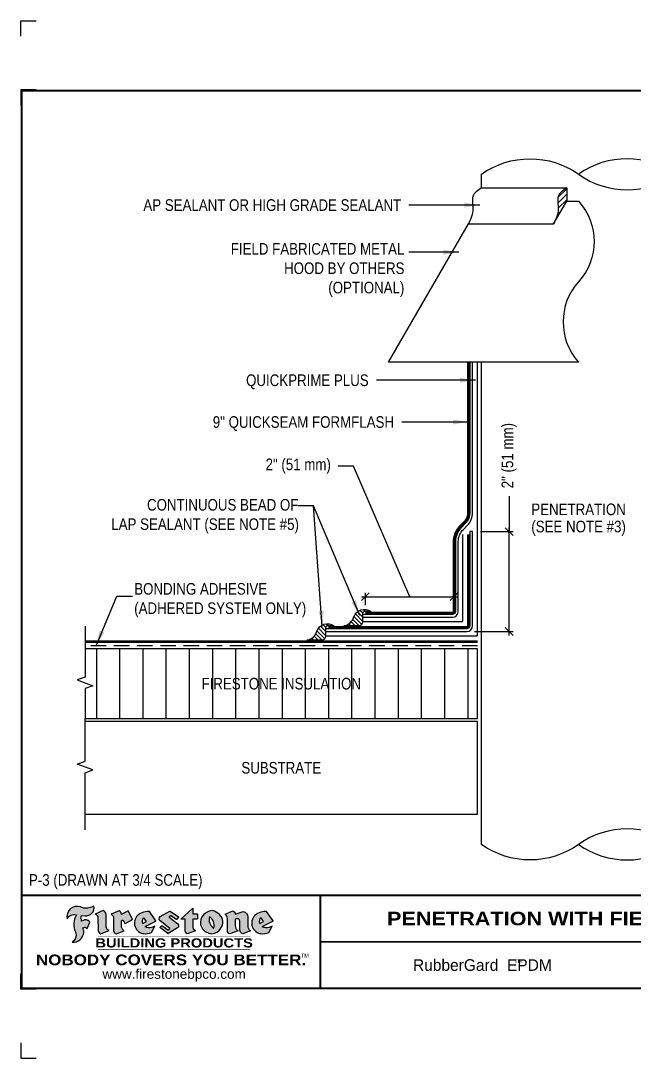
# Model space of a CAD drawing. Header units: inches. Extents: x 143.4 to 163.5, y -266 to -249.2.
# Drawn here: x 143.45 to 153.36, y -265.98 to -249.21 of the extents above; entities that cross this region are included whole.
import ezdxf
from ezdxf.enums import TextEntityAlignment as Align

# ---------------------------------------------------------------- set-up
doc = ezdxf.new("R2010")
doc.units = ezdxf.units.IN
doc.header["$MEASUREMENT"] = 0
doc.linetypes.add('HIDDEN', pattern=[0.375, 0.25, -0.125])
doc.layers.get('0').update_dxf_attribs({"linetype": 'CONTINUOUS'})
doc.layers.get('DEFPOINTS').update_dxf_attribs({"linetype": 'CONTINUOUS'})
for name, color, linetype in [('FSBP-ACCESSORY-OTHER', 7, 'CONTINUOUS'), ('FSBP-ADHESIVE', 1, 'HIDDEN'), ('FSBP-ANNO-NOTE', 7, 'CONTINUOUS'), ('FSBP-INSULATION', 7, 'CONTINUOUS'), ('FSBP-MEMBRANE', 7, 'CONTINUOUS'), ('FSBP-OTHER', 7, 'CONTINUOUS'), ('FSBP-SEALANTS', 1, 'CONTINUOUS'), ('FSBP-SUBSTRATE-GENERIC', 9, 'CONTINUOUS'), ('FSBP-TTLB', 7, 'CONTINUOUS'), ('FSBP-TTLB-BORDER', 7, 'CONTINUOUS'), ('FSBP-TTLB-TEXT', 7, 'CONTINUOUS')]:
    doc.layers.add(name, color=color, linetype=linetype)
doc.styles.add('FSBP_ARIAL', font='arial.ttf')
doc.styles.add('FSBP_ARIAL_BOLD', font='')
doc.styles.add('FSBP_ARIAL_NAR', font='ARIALN.TTF')
doc.styles.add('FSBP_BANKGOTHIC', font='bgothm.ttf')
doc.styles.get('FSBP_ARIAL_BOLD').set_extended_font_data('Arial Black')
doc.linetypes.add('ZIGZAG', pattern='A,0.0001,-0.2,[131,ltypeshp.shx,S=0.2,R=0,X=-0.2,Y=0],-0.4,[131,ltypeshp.shx,S=0.2,R=180,X=0.2,Y=0],-0.2', length=0.8001)
doc.dimstyles.new('FSBP-DIM', dxfattribs={"dimtxt": 0.1875, "dimasz": 0.125, "dimexe": 0.0625, "dimexo": 0.125, "dimgap": 0.125, "dimtad": 0, "dimdec": 0, "dimzin": 1, "dimdsep": 46, "dimlunit": 4, "dimtxsty": 'FSBP_ARIAL_NAR', "dimblk": 'OBLIQUE', "dimcen": 0.09375, "dimdle": 0.0625, "dimclrd": 256, "dimclre": 256, "dimclrt": 256, "dimadec": 0, "dimazin": 0, "dimtfac": 1, "dimtdec": 0, "dimtmove": 1, "dimatfit": 3, "dimfxl": 1, "dimtolj": 1, "dimtzin": 0, "dimlwd": -1, "dimlwe": -1, "dimarcsym": 0})
doc.dimstyles.new('FSBP-LEADER', dxfattribs={"dimtxt": 0.1875, "dimasz": 0.25, "dimexe": 0.0625, "dimexo": 0.125, "dimgap": 0.125, "dimtad": 0, "dimtih": 1, "dimtoh": 1, "dimdec": 4, "dimzin": 0, "dimdsep": 46, "dimlunit": 4, "dimtxsty": 'FSBP_ARIAL_NAR', "dimcen": 0.09375, "dimclrd": 256, "dimclre": 256, "dimclrt": 256, "dimadec": 0, "dimazin": 0, "dimtfac": 1, "dimtdec": 4, "dimtofl": 0, "dimtmove": 0, "dimatfit": 3, "dimfxl": 1, "dimtolj": 1, "dimtzin": 0, "dimlwd": -1, "dimlwe": -1, "dimarcsym": 0})

# ---------------------------------------------------------------- blocks, each defined once
blk = doc.blocks.new('TTLB-EPDM_1')
at = {"layer": 'FSBP-TTLB-TEXT'}
h = blk.add_hatch(color=1, dxfattribs=at)
edge = h.paths.add_edge_path()
edge.add_arc((1.037309769669573, -0.1982514792917306), 0.1319107607348553, 264.0410451462098, 370.3106169565175)
edge.add_arc((1.027551646585694, 0.1214293576525799), 0.3273056962876235, 270.05058356628535, 295.23459397187514, ccw=False)
edge.add_arc((1.022801957313345, -0.06680179986895154), 0.1391656561713503, 249.3281275763668, 272.0749124149863, ccw=False)
edge.add_line((0.9736743133014443, -0.1970076156048179), (0.9474927838574558, -0.1852745150568325))
edge.add_arc((0.8939498971398288, -0.3394262635682071), 0.1631857907024099, 70.84590087378872, 194.3325259843273)
edge.add_arc((0.8444260109029493, -0.4259936440910768), 0.1179914261095279, 70.96950098067128, 156.9641407594482, ccw=False)
edge.add_arc((1.153141409296894, -0.4684497516079468), 0.3110405457095052, 150.3231137483159, 203.2084295854517)
edge.add_arc((0.7562495500622943, -0.6412608153899899), 0.1218587156617311, 0.8849157075190988, 24.34668939894999, ccw=False)
edge.add_arc((0.7493781665697374, -0.6475258110744375), 0.1289731377238325, -58.36655102076742, 3.6216782311386737, ccw=False)
edge.add_arc((0.8256699029544474, -0.5792158350996106), 0.1783301886510354, 267.2205474105585, 354.1381621173521)
edge.add_arc((0.7903121048625305, -0.6011409294291745), 0.212787892960859, 0.9996158580669322, 21.00503380861244)
edge.add_arc((1.01880712263941, -0.5666691048185161), 0.05136395668415847, 40.82117713173261, 125.52727787225791, ccw=False)
edge.add_line((1.057676976260041, -0.5330924682126437), (1.102776947655911, -0.4308018311949837))
edge.add_arc((1.040858222524664, -0.4699705673995949), 0.07326744446031509, 32.31675181867256, 66.31481236598174)
edge.add_arc((1.032262518825329, -0.5063316993097662), 0.1102246948011782, 69.8179132332389, 125.254734720681)
edge.add_arc((1.127708877207287, -0.368959353531244), 0.1659710644737306, 164.1569669952081, 196.5811013160487, ccw=False)
edge.add_line((0.9680425188342383, -0.3236487780942383), (1.023615334387159, -0.3294494641845773))
h = blk.add_hatch(color=1, dxfattribs=at)
edge = h.paths.add_edge_path()
edge.add_line((1.275239419159561, -0.6223407783464694), (1.415345367376062, -0.5660418822574371))
edge.add_arc((1.421019305783958, -0.5090099247487757), 0.05731350411836949, 181.9717871001989, 264.31851000495806, ccw=False)
edge.add_line((1.363739737527226, -0.5109819325197265), (1.363412352251203, -0.3102363679013962))
edge.add_arc((1.294263659668751, -0.3103491388303989), 0.06914878453844908, 0.0934405599591014, 72.42834396969012)
edge.add_line((1.315139561173908, -0.2444268274366692), (1.186839444240604, -0.3024209471341379))
edge.add_arc((1.175246268095289, -0.3585110609420917), 0.05727567197445628, -0.017399788185912257, 78.322067691347, ccw=False)
edge.add_line((1.232521937428658, -0.3585284546236807), (1.232574268422297, -0.555126496687123))
edge.add_arc((1.305699496415486, -0.5558575689677219), 0.07312888236350451, 179.4272023230205, 245.3845503102953)
h = blk.add_hatch(color=1, dxfattribs=at)
edge = h.paths.add_edge_path()
edge.add_line((1.792026821926584, -0.3839679064720229), (1.722158956877934, -0.2518542302253621))
edge.add_arc((1.720119655279638, -0.2529327078887852), 0.002306916790721817, 27.87197133405656, 117.3766794470751)
edge.add_line((1.719058846382097, -0.250884159729182), (1.610638460368705, -0.3070279753467702))
edge.add_arc((1.547088841662962, -0.3061026658494403), 0.06355635479880145, 359.165808011073, 425.8793658831422)
edge.add_line((1.573061729235633, -0.2480956029480268), (1.446879247402876, -0.3051325108639702))
edge.add_arc((1.407812067100189, -0.370357133046621), 0.07602957263902092, -3.441403975725109, 59.07992244284969, ccw=False)
edge.add_line((1.483704536400296, -0.3749210150788969), (1.483704536400296, -0.5723838140635706))
edge.add_arc((1.54053746518044, -0.568254406115083), 0.05698275005415228, 184.1557352478595, 255.3066498366543)
edge.add_line((1.526084036778343, -0.6233736605654059), (1.657291340682093, -0.570650514527486))
edge.add_arc((1.688298576827198, -0.5021390388423987), 0.0752015358480571, 207.5160880841914, 245.649226723163, ccw=False)
edge.add_arc((1.721050197024907, -0.4914488168456328), 0.1093332836229113, 179.4823365255141, 204.5537900001094, ccw=False)
edge.add_line((1.611721375809452, -0.4904610114968335), (1.611721375809452, -0.4126404716788983))
edge.add_arc((1.628589765097195, -0.414159299036043), 0.01693662875851176, 28.356188110622725, 174.8549701683585, ccw=False)
edge.add_arc((1.627340435522395, -0.4197189881350504), 0.02111886817708033, 22.216893572439517, 40.10213956426492, ccw=False)
edge.add_line((1.646891420738257, -0.4117336534413738), (1.666638796144639, -0.4549750258192233))
edge.add_arc((1.668737246926742, -0.4540167099035481), 0.002306916790685496, 204.545128184284, 299.6323508190091)
edge.add_line((1.669877862091766, -0.4560219186518992), (1.791128135493295, -0.3870515928837648))
edge.add_line((1.791128135493295, -0.3870515928837648), (1.792026821926584, -0.3839679064720229))
h = blk.add_hatch(color=1, dxfattribs=at)
h.paths.add_polyline_path([(2.063388732080512, -0.2583237030618903, 0.02524281661523788), (2.025024361750752, -0.2610532129309178, 0.1213611957758757), (1.901773912052249, -0.3008158885520373, 0.6151668103976068), (1.93274136141747, -0.6099060679591872, 0.05306812109568645), (1.967936229862175, -0.617865745600497, 0.1150932231766138), (2.099126721549737, -0.5994933789882708), (2.151195569562105, -0.4944891916583316, -0.08755405562188731), (2.104230609512001, -0.5187113292177372, -0.265591761123442), (1.992692314386659, -0.5010701623316862), (2.165347897647223, -0.4141184325909109, 0.4518949533370738), (2.166222728871162, -0.4107679608846269)])
h.paths.add_polyline_path([(2.014217313945437, -0.4188965037300676), (1.951113654018855, -0.4515330109460507, -0.3720533890450154), (1.973177450672722, -0.3607130665457561)], flags=16)
h = blk.add_hatch(color=1, dxfattribs=at)
edge = h.paths.add_edge_path()
edge.add_arc((2.260407392426802, -0.3775796671688782), 0.04152450223225729, 123.20805433950699, 232.2027298779723, ccw=False)
edge.add_line((2.237665217914071, -0.3428366421988329), (2.393535971665983, -0.2540943745380986))
edge.add_arc((2.394677353533142, -0.2560991469722482), 0.002306916790741334, 55.64644466176611, 119.65426054492559, ccw=False)
edge.add_line((2.395979141996861, -0.2541946229174954), (2.531809646140459, -0.3470380726374032))
edge.add_arc((2.530468902927946, -0.3489153772789875), 0.002306916790700397, -42.731101238422525, 54.4661353739603, ccw=False)
edge.add_line((2.532163440279987, -0.3504807552658491), (2.498457913851155, -0.3869673252714421))
edge.add_arc((2.496763376499139, -0.3854019472845934), 0.002306916790672934, 233.7527076894875, 317.26889876138785, ccw=False)
edge.add_line((2.495399362263356, -0.38726241234572), (2.413849913492982, -0.3274738082119626))
edge.add_arc((2.412485899257181, -0.3293342732731342), 0.002306916790720064, 53.75270768979358, 124.4135619297835)
edge.add_line((2.41118211687575, -0.3274311136421062), (2.382933981293377, -0.346782838468144))
edge.add_arc((2.38423776367478, -0.3486859980991606), 0.002306916790694898, 124.4135619293799, 231.8459020253626)
edge.add_line((2.382812599816248, -0.3505000469010184), (2.519899969301207, -0.4581994452042721))
edge.add_arc((2.494247019847682, -0.4908523236374461), 0.04152450223225742, -55.21225898295222, 51.84590202520428, ccw=False)
edge.add_line((2.517938320565804, -0.5249552055672808), (2.364434947484597, -0.6179520922513717))
edge.add_arc((2.36323960192349, -0.6159790200102006), 0.002306916790726996, 233.2955624372927, 301.20872157023314, ccw=False)
edge.add_line((2.361860787187538, -0.6178285429225383), (2.231266621301074, -0.5204709167214361))
edge.add_arc((2.232647938930649, -0.5186232623475259), 0.002306916790697672, 135.5134179846393, 233.21798691998708, ccw=False)
edge.add_line((2.231002150870836, -0.5170067083764565), (2.262839375599356, -0.4845937328397696))
edge.add_arc((2.264485163659225, -0.4862102868108537), 0.002306916790748497, 53.0352839999411, 135.513417985369, ccw=False)
edge.add_line((2.265872365996302, -0.4843670465239001), (2.361834678328762, -0.5565872257804898))
edge.add_arc((2.363221880665761, -0.5547439854936304), 0.002306916790627066, 233.0352840000685, 302.2362632414394)
edge.add_line((2.36445241715569, -0.5566953042850713), (2.39428499383348, -0.5378823484768844))
edge.add_arc((2.393054457343549, -0.5359310296853765), 0.002306916790685166, 302.2362632406177, 412.2027298768422)
edge.add_line((2.394468296066179, -0.5341081404551886), (2.234958295420142, -0.4103916733127022))
h = blk.add_hatch(color=1, dxfattribs=at)
edge = h.paths.add_edge_path()
edge.add_line((2.763460561272041, -0.2072496393923444), (2.763460561272041, -0.2969520779963801))
edge.add_arc((2.765767478062699, -0.2969520779963943), 0.00230691679065842, 179.9999999996471, 269.9999999996471)
edge.add_line((2.765767478062685, -0.2992589947870528), (2.835417693520355, -0.2992589947870528))
edge.add_arc((2.835417693520355, -0.3015659115777538), 0.002306916790701052, 0, 90, ccw=False)
edge.add_line((2.837724610311056, -0.3015659115777538), (2.837724610311056, -0.3790761307453892))
edge.add_arc((2.83541769352037, -0.3790761307453749), 0.002306916790686842, 269.99999999964706, 359.99999999964706, ccw=False)
edge.add_line((2.835417693520355, -0.3813830475360618), (2.765767478062685, -0.3813830475360618))
edge.add_arc((2.765767478062699, -0.3836899643267202), 0.00230691679065842, 90.00000000035294, 180.0000000003529)
edge.add_line((2.763460561272041, -0.3836899643267344), (2.763460561272041, -0.5033995910642801))
edge.add_arc((2.836735953378943, -0.5071368822038516), 0.07337063740681413, 177.0802527808789, 245.3249543133826)
edge.add_line((2.806105814540615, -0.5738080530967267), (2.674529557384915, -0.6226036013049594))
edge.add_arc((2.708610405062069, -0.564298408791804), 0.06753517344606039, 177.0345319916277, 239.6926428024901, ccw=False)
edge.add_line((2.641165668230087, -0.560804539009709), (2.641165668230087, -0.3836899643267344))
edge.add_arc((2.638858751439429, -0.3836899643267202), 0.00230691679065842, 359.9999999996471, 449.999999999647)
edge.add_line((2.638858751439443, -0.3813830475360618), (2.572857950769389, -0.3813830475360618))
edge.add_line((2.572857950769389, -0.3813830475360618), (2.763460561272041, -0.2072496393923444))
h = blk.add_hatch(color=1, dxfattribs=at)
edge = h.paths.add_edge_path(flags=16)
edge.add_arc((2.940363509127394, -0.4847985213681437), 0.1684614578629418, 344.5558804047865, 417.0140046669545)
edge.add_arc((3.194458079644619, -0.3883534532477785), 0.1684614578629414, 164.5558804047864, 237.0140046669546)
edge = h.paths.add_edge_path()
edge.add_arc((3.069375116502199, -0.4399344555144872), 0.1828726885096673, 136.0914512150047, 191.213418978326)
edge.add_arc((3.064939550433406, -0.4318234379590333), 0.1803148804748503, 194.0167254156723, 240.6663730831859)
edge.add_arc((3.098047041778981, -0.3845058757092554), 0.2378525180183701, 239.2975390661776, 264.2889872773176)
edge.add_arc((3.04884478212623, -0.4190232383793012), 0.203760689247156, 277.1986764832036, 326.503572961274)
edge.add_arc((3.077739326803546, -0.4341046616465112), 0.171374865791709, 325.3768876809902, 406.3828327799087)
edge.add_arc((3.011839488065919, -0.4896144380417797), 0.2571945645850002, 44.28462553519766, 73.82901434867304)
edge.add_arc((3.117152499586992, -0.4983433120546693), 0.2579560664039132, 97.50292863483666, 134.1039137579027)
h = blk.add_hatch(color=1, dxfattribs=at)
edge = h.paths.add_edge_path()
edge.add_line((3.322690228557462, -0.5721896537377091), (3.322690228557462, -0.3749210150788969))
edge.add_arc((3.246797759257384, -0.3703571330465745), 0.076029572638996, 356.5585960242387, 419.0799224428129)
edge.add_line((3.285864939560099, -0.3051325108639702), (3.412047421392799, -0.2480956029480268))
edge.add_arc((3.386074533820159, -0.3061026658494941), 0.06355635479883807, 0.3962622833877276, 65.87936588318718, ccw=False)
edge.add_line((3.449629368605429, -0.3056631084210863), (3.580526418688805, -0.2593848434574539))
edge.add_arc((3.555744121700958, -0.3530904070730321), 0.09692726601172152, 2.366977007666776, 75.18615851992018, ccw=False)
edge.add_line((3.652588689330287, -0.3490873311063041), (3.652588689330287, -0.4883770011386872))
edge.add_arc((3.761877549389556, -0.4914934052703811), 0.1093332836229047, 178.3666365323574, 204.5537900000422)
edge.add_arc((3.729125929191727, -0.5021836272670953), 0.07520153584796169, 207.5160880841711, 245.2240541443093)
edge.add_line((3.697611150971852, -0.5704631245385627), (3.572585913552643, -0.6207021253773775))
edge.add_arc((3.59534718600759, -0.5526356419907701), 0.07177131519198746, 180.3328587115751, 251.51018566665869, ccw=False)
edge.add_line((3.523577081955409, -0.5530525936986663), (3.523577081955409, -0.4153032515383615))
edge.add_arc((3.486319529276879, -0.4148773504126441), 0.0372599868942854, 359.3450650296066, 449.0500281941028)
edge.add_arc((3.482769874121713, -0.4419622099033496), 0.06447454900600783, 86.29402372314017, 119.8211331593848)
edge.add_line((3.450707067966732, -0.3860252459975726), (3.450707067966732, -0.4904610114968335))
edge.add_arc((3.560035889182251, -0.491448816845647), 0.1093332836229751, 179.4823365255069, 204.5537900001023)
edge.add_arc((3.527284268984408, -0.5021390388424952), 0.07520153584796385, 207.5160880841699, 245.6492267231416)
edge.add_line((3.496277032839316, -0.570650514527486), (3.365069728935509, -0.6233736605654059))
edge.add_arc((3.37950248606194, -0.5682868177318081), 0.05694615642555727, 183.9298782390169, 255.318496325343, ccw=False)
h = blk.add_hatch(color=1, dxfattribs=at)
h.paths.add_polyline_path([(3.957695472291277, -0.2583237030618903, 0.02524281661523822), (3.919331101961575, -0.2610532129309178, 0.1085638477195505), (3.807890832595604, -0.2939221658134414, 0.6425897848490651), (3.827048101628293, -0.6099060679591872, 0.05306812109569052), (3.862242970072884, -0.617865745600497, 0.1150932231766133), (3.993433461760503, -0.5994933789882708), (4.045502309772871, -0.4944891916583316, -0.08755405562189084), (3.998537349722767, -0.5187113292177372, -0.2655917611234366), (3.886999054597368, -0.5010701623316862), (4.059654637857989, -0.4141184325909109, 0.4518949533370731), (4.060529469081928, -0.4107679608846269)])
h.paths.add_polyline_path([(3.90852405415626, -0.4188965037300676), (3.845420394229677, -0.4515330109460507, -0.3720533890450147), (3.867484190883488, -0.3607130665457561)], flags=16)
at = {"layer": 'DEFPOINTS', "linetype": 'Continuous', "ltscale": 1.75}
for points in [[(-0.015625, 13.88083333333333), (-0.015625, 14.13083333333333), (0.234375, 14.13083333333333)], [(-0.015625, -2.380833333333342), (-0.015625, -2.630833333333342), (0.234375, -2.630833333333342)]]:
    blk.add_lwpolyline(points, dxfattribs=at)
at = {"layer": 'DEFPOINTS', "color": 1}
for points in [[(0.234375, 13.015625), (-0.015625, 13.015625), (-0.015625, 12.765625)], [(0.234375, -1.515625), (-0.015625, -1.515625), (-0.015625, -1.265625)]]:
    blk.add_lwpolyline(points, dxfattribs=at)
at = {"layer": 'FSBP-TTLB', "const_width": 0.03125}
for points in [[(0, 0), (0, -1.5), (20, -1.5), (20, 0), (0, 0)], [(4.825208527206769, 0), (4.825208527206769, -0.75)], [(4.825208527206769, -0.75), (15.84028770518938, -0.75)], [(4.825208527206769, -0.75), (4.825208527206769, -1.5)]]:
    blk.add_lwpolyline(points, dxfattribs=at)
at = {"layer": 'FSBP-TTLB-BORDER', "const_width": 0.03125}
blk.add_lwpolyline([(20, 0), (20, 13), (0, 13), (0, 0)], dxfattribs=at)
at = {"layer": 'FSBP-TTLB-TEXT', "color": 1}
blk.add_line((0.7358432058323388, -0.379822754145593), (0.7358432058323388, -0.379822754145593), dxfattribs=at)
for points in [[(1.023615323725323, -0.3294494630716969, 0.5000510906601082), (1.167090420776901, -0.1746414942047778, -0.1103304102359608), (1.027840608309816, -0.2058762110801382, -0.09957876667165425), (0.9736743133014443, -0.1970076156048179), (0.9474927838574558, -0.1852745150568325, 0.5978159689075124), (0.7358432058323388, -0.379822754145593, -0.3938834584182213), (0.8828996422548698, -0.3144510229727047, 0.2349406564350952), (0.86727108227484, -0.5910237178633082, -0.1027304183841549), (0.8780937320133262, -0.6393788197974146, -0.2772692352614086), (0.8170223912655956, -0.7573362346216896, 0.3985429150902959), (1.003067614090241, -0.5974286950643517, 0.0875124847930418), (0.9889600163401155, -0.5248671157293501, -0.3874031597924062), (1.057676976260041, -0.5330924682126437), (1.102776947655911, -0.4308018311949837, 0.1494423498871741), (1.07029056398062, -0.4028746979725923, 0.2467195073738216), (0.9686394281704906, -0.4163228904100862, -0.1424285161541127), (0.9680425188342383, -0.3236487780942383), (1.023615334387159, -0.3294494641845773)], [(2.166222728871162, -0.4107679608846269), (2.063388732080512, -0.2583237030618903, 0.02524281661523788), (2.025024361750752, -0.2610532129309178, 0.1085638477195265), (1.913584092384895, -0.2939221658134414, 0.6425897848491228), (1.93274136141747, -0.6099060679591872, 0.05306812109568648), (1.967936229862175, -0.617865745600497, 0.1150932231766137), (2.099126721549737, -0.5994933789882708), (2.151195569562105, -0.4944891916583316, -0.0875540556218873), (2.104230609512001, -0.5187113292177372, -0.2655917611234418), (1.992692314386659, -0.5010701623316862), (2.165347897647223, -0.4141184325909109)], [(2.763460561272041, -0.2072496393923444), (2.763460561272041, -0.2969520779963801, 0.4142135623730958), (2.765767478062685, -0.2992589947870528), (2.835417693520355, -0.2992589947870528, -0.414213562373095), (2.837724610311056, -0.3015659115777538), (2.837724610311056, -0.3790761307453892, -0.4142135623730938), (2.835417693520355, -0.3813830475360618), (2.765767478062685, -0.3813830475360618, 0.4142135623730958), (2.763460561272041, -0.3836899643267344), (2.763460561272041, -0.5033995910642801, 0.3068985753588853), (2.806105814540615, -0.5738080530967267), (2.674529557384915, -0.6226036013049594, -0.2804194150632976), (2.641165668230087, -0.560804539009709), (2.641165668230087, -0.3836899643267344, 0.414213562373095), (2.638858751439443, -0.3813830475360618), (2.572857950769389, -0.3813830475360618), (2.763460561272041, -0.2072496393923444)], [(4.060529469081928, -0.4107679608846269), (3.957695472291277, -0.2583237030618903, 0.02524281661523788), (3.919331101961575, -0.2610532129309178, 0.1085638477195265), (3.807890832595604, -0.2939221658134414, 0.6425897848491228), (3.827048101628293, -0.6099060679591872, 0.05306812109568648), (3.862242970072884, -0.617865745600497, 0.1150932231766137), (3.993433461760503, -0.5994933789882708), (4.045502309772871, -0.4944891916583316, -0.0875540556218873), (3.998537349722767, -0.5187113292177372, -0.2655917611234418), (3.886999054597368, -0.5010701623316862), (4.059654637857989, -0.4141184325909109)], [(4.059654637857989, -0.4141184325909109, 0.4518949533370731), (4.060529469081928, -0.4107679608846269, 0.4518949533370731)]]:
    blk.add_lwpolyline(points, format="xyb", dxfattribs=at)
for points in [[(1.275239419159561, -0.6223407783464694), (1.415345367376062, -0.5660418822574371, -0.3756100036733062), (1.363739737527226, -0.5109819325197265), (1.363412352251203, -0.3102363679013962, 0.3265360292958048), (1.315139561173908, -0.2444268274366692), (1.186839444240604, -0.3024209471341379, -0.3557863980845349), (1.232521937428658, -0.3585284546236807), (1.232574268422297, -0.555126496687123, 0.2960110723418457)], [(1.792026821926584, -0.3839679064720229), (1.722158956877934, -0.2518542302253621, 0.4116839150163434), (1.719058846382097, -0.250884159729182), (1.610638460368705, -0.3070279753467702, 0.2996033003794034), (1.573061729235633, -0.2480956029480268), (1.446879247402876, -0.3051325108639702, -0.2797757560995365), (1.483704536400296, -0.3749210150788969), (1.483704536400296, -0.5723838140635706, 0.320828638474519), (1.526084036778343, -0.6233736605654059), (1.657291340682093, -0.570650514527486, -0.1679398621276611), (1.621603752698661, -0.5368819723450571, -0.1098333365370753), (1.611721375809452, -0.4904610114968335), (1.611721375809452, -0.4126404716788983, -0.743334502655012), (1.64349420176768, -0.4061152228778298, -0.07819791644735608), (1.646891420738257, -0.4117336534413738), (1.666638796144639, -0.4549750258192233, 0.4404648714563479), (1.669877862091766, -0.4560219186518992), (1.791128135493295, -0.3870515928837648)], [(2.234958295420142, -0.4103916733127022, -0.5150044486718882), (2.237665217914071, -0.3428366421988329), (2.393535971665983, -0.2540943745380986, -0.2867822934100265), (2.395979141996861, -0.2541946229174954), (2.531809646140459, -0.3470380726374032, -0.4515027974650387), (2.532163440279987, -0.3504807552658491), (2.498457913851155, -0.3869673252714421, -0.3814439164929681), (2.495399362263356, -0.38726241234572), (2.413849913492982, -0.3274738082119626, 0.3184718635035665), (2.41118211687575, -0.3274311136421062), (2.382933981293377, -0.346782838468144, 0.5064094529656681), (2.382812599816248, -0.3505000469010184), (2.519899969301207, -0.4581994452042721, -0.5043597839115849), (2.517938320565804, -0.5249552055672808), (2.364434947484597, -0.6179520922513717, -0.3053163970316367), (2.361860787187538, -0.6178285429225383), (2.231266621301074, -0.5204709167214361, -0.4541703869768119), (2.231002150870836, -0.5170067083764565), (2.262839375599356, -0.4845937328397696, -0.3762644290664977), (2.265872365996302, -0.4843670465239001), (2.361834678328762, -0.5565872257804898, 0.3114700032088108), (2.36445241715569, -0.5566953042850713), (2.39428499383348, -0.5378823484768844, 0.520381097387146), (2.394468296066179, -0.5341081404551886)], [(2.937624918725987, -0.3131105398334029, 0.2452625673097023), (2.889993533867141, -0.4754966266250307, 0.2064059665179019), (2.976604338974084, -0.5890186876871866, 0.1094800500670344), (3.074378098474654, -0.6211778035979165, 0.2185147641853038), (3.218764944843201, -0.5314757029352819, 0.3689489483072479), (3.195959963110113, -0.3100352223135445, 0.1296305888694145), (3.0834694040758, -0.242595816912754, 0.1610736375384317)], [(3.322690228557462, -0.5721896537377091), (3.322690228557462, -0.3749210150788969, 0.2797757560995341), (3.285864939560099, -0.3051325108639702), (3.412047421392799, -0.2480956029480268, -0.2937618496109166), (3.449629368605429, -0.3056631084210863), (3.580526418688805, -0.2593848434574539, -0.3288760160581939), (3.652588689330287, -0.3490873311063041), (3.652588689330287, -0.4883770011386872, 0.114762897203527), (3.662431105063263, -0.536926560769686, 0.166032965990522), (3.697611150971852, -0.5704631245385627), (3.572585913552643, -0.6207021253773775, -0.3209557512194564), (3.523577081955409, -0.5530525936986663), (3.523577081955409, -0.4153032515383615, 0.4127061514896111), (3.48693727661589, -0.3776224848030694, 0.1473421876160361), (3.450707067966732, -0.3860252459975726), (3.450707067966732, -0.4904610114968335, 0.1098333365370753), (3.460589444855941, -0.5368819723450855, 0.1679398621276611), (3.496277032839316, -0.570650514527486), (3.365069728935509, -0.6233736605654059, -0.3219729545308964), (3.322690228557462, -0.5721896537377091, 29.1476284739)], [(1.951113654018855, -0.4515330109460507), (2.014217313945437, -0.4188965037300676), (1.973177450672722, -0.3607130665457561, 0.3720533890450154)], [(3.10274193015772, -0.5296595419651595, 0.3271311138286319), (3.032079658614293, -0.3434924326507627, 0.3271311138286322)], [(3.845420394229677, -0.4515330109460507), (3.90852405415626, -0.4188965037300676), (3.867484190883488, -0.3607130665457561, 0.3720533890450154)]]:
    blk.add_lwpolyline(points, format="xyb", close=True, dxfattribs=at)
at = {"layer": 'FSBP-TTLB-TEXT', "const_width": 0.0078125}
for points in [[(1.233926579809207, -0.6584455781731435), (3.691229482685259, -0.6584455781731577)], [(1.233926579809207, -0.8761560960495984), (3.691229482685259, -0.8761560960495842)]]:
    blk.add_lwpolyline(points, dxfattribs=at)
at = {"layer": 'FSBP-TTLB-TEXT', "color": 1}
for centre, start, end in [((1.789987520328282, -0.3850463841354355), 299.6323508193319, 27.87197133380463), ((2.164310260790558, -0.412058050385383), 296.7304547840455, 34.00233684987403)]:
    blk.add_arc(centre, 0.00230691679068068, start, end, dxfattribs=at)
at = {"layer": 'FSBP-TTLB-TEXT', "lineweight": 18, "style": 'FSBP_ARIAL_BOLD'}
blk.add_text('BUILDING PRODUCTS', height=0.1484375, dxfattribs=at).set_placement((2.462578031247233, -0.7673008371113639), align=Align.MIDDLE_CENTER)
at = {"layer": 'FSBP-TTLB-TEXT', "color": 1}
for s, height, style, p in [('NOBODY COVERS YOU BETTER.', 0.171875, 'FSBP_ARIAL_BOLD', (2.412604263603384, -1.041650450587369)), ('TM', 0.0625, 'FSBP_BANKGOTHIC', (4.576671173373001, -0.9725745042934193))]:
    blk.add_text(s, height=height, dxfattribs=dict(at, style=style)).set_placement(p, align=Align.MIDDLE_CENTER)
at = {"layer": 'FSBP-TTLB-TEXT'}
for s, height, style, p in [('RubberGard  EPDM', 0.1875, 'FSBP_BANKGOTHIC', (7.443365678241776, -1.125)), ('TM', 0.0625, 'FSBP_BANKGOTHIC', (8.023397742165457, -1.062518816683806)), ('www.firestonebpco.com', 0.15625, 'FSBP_ARIAL', (2.462578031247233, -1.268657306740124))]:
    blk.add_text(s, height=height, dxfattribs=dict(at, style=style)).set_placement(p, align=Align.MIDDLE_CENTER)
for tag, height, style, p in [('MAXIMUM_WARRANTY', 0.1875, 'FSBP_ARIAL_BOLD', (18.03987100774941, 0.2240244307510579)), ('ACCPT_SYSTEMS', 0.21875, 'FSBP_ARIAL', (12.49438170418193, -1.125))]:
    blk.add_attdef(tag, text='', height=height, dxfattribs=dict(at, style=style)).set_placement(p, align=Align.MIDDLE_LEFT)
for tag, height, style, p in [('DETAIL_DESCP_LINE_1', 0.21875, 'FSBP_ARIAL_BOLD', (10.33118450231211, -0.3736318192489421)), ('ISSUE_REV_DATE', 0.21875, 'FSBP_ARIAL', (16.84069633627263, -0.7282559425942452)), ('DETAIL_NUMBER', 0.4375, 'FSBP_ARIAL', (18.91941590748775, -0.8931630692489421))]:
    blk.add_attdef(tag, text='', height=height, dxfattribs=dict(at, style=style)).set_placement(p, align=Align.MIDDLE_CENTER)
blk = doc.blocks.new('_OBLIQUE')
at = {"color": 0, "linetype": 'ByBlock'}
blk.add_line((-0.5, -0.5), (0.5, 0.5), dxfattribs=at)
blk = doc.blocks.new('*D4')
at = {"layer": 'DEFPOINTS', "color": 0, "transparency": 16777216}
for p in [(150.4491091092873, -258.5203265376193), (149.0166091092873, -258.7824010655522), (150.4491091092873, -258.7561510655522)]:
    blk.add_point(p, dxfattribs=at)
at = {"layer": 'FSBP-ANNO-NOTE', "transparency": 16777216}
for p, q in [((148.8231735939585, -256.4096647517027), (148.5731735939585, -256.4096647517027)), ((149.7328591092873, -258.5203265376193), (148.8231735939585, -256.4096647517027)), ((149.0166091092873, -258.6574010655522), (149.0166091092873, -258.4578265376193)), ((150.4491091092873, -258.6311510655522), (150.4491091092873, -258.4578265376193)), ((148.9541091092873, -258.5203265376193), (150.5116091092873, -258.5203265376193))]:
    blk.add_line(p, q, dxfattribs=at)
at = {"layer": 'FSBP-ANNO-NOTE', "transparency": 16777216, "xscale": 0.125, "yscale": 0.125, "zscale": 0.125, "rotation": 180}
blk.add_blockref('_OBLIQUE', (149.0166091092873, -258.5203265376193), dxfattribs=at)
at = {"layer": 'FSBP-ANNO-NOTE', "transparency": 16777216, "xscale": 0.125, "yscale": 0.125, "zscale": 0.125}
blk.add_blockref('_OBLIQUE', (150.4491091092873, -258.5203265376193), dxfattribs=at)
at = {"layer": 'FSBP-ANNO-NOTE', "transparency": 16777216, "insert": (147.9302464111481, -256.4096647517027), "char_height": 0.1875, "attachment_point": 5, "style": 'FSBP_ARIAL_NAR'}
blk.add_mtext('\\A1;2" (51 mm)', dxfattribs=at)
blk = doc.blocks.new('*D5')
at = {"layer": 'DEFPOINTS', "color": 0, "transparency": 16777216}
for p in [(150.7481716092873, -257.4670885655523), (151.3385338326506, -257.4670885655523), (150.6544216092873, -259.0814635655523)]:
    blk.add_point(p, dxfattribs=at)
at = {"layer": 'FSBP-ANNO-NOTE', "transparency": 16777216}
for p, q in [((151.3385338326506, -256.892781256291), (151.3385338326506, -257.4670885655523)), ((151.3385338326506, -259.1439635655523), (151.3385338326506, -257.4045885655523)), ((150.8731716092873, -257.4670885655523), (151.4010338326506, -257.4670885655523)), ((150.7794216092873, -259.0814635655523), (151.4010338326506, -259.0814635655523))]:
    blk.add_line(p, q, dxfattribs=at)
at = {"layer": 'FSBP-ANNO-NOTE', "transparency": 16777216, "xscale": 0.125, "yscale": 0.125, "zscale": 0.125}
for p, rotation in [((151.3385338326506, -257.4670885655523), 90), ((151.3385338326506, -259.0814635655523), 270)]:
    blk.add_blockref('_OBLIQUE', p, dxfattribs=dict(at, rotation=rotation))
at = {"layer": 'FSBP-ANNO-NOTE', "transparency": 16777216, "insert": (151.3385338326506, -256.767781256291), "char_height": 0.1875, "attachment_point": 4, "rotation": 90, "style": 'FSBP_ARIAL_NAR'}
blk.add_mtext('\\A1;2" (51 mm)', dxfattribs=at)

msp = doc.modelspace()

# ---------------------------------------------------------------- hatches: boundary and pattern name
at = {"layer": 'FSBP-INSULATION'}
h = msp.add_hatch(dxfattribs=at)
h.set_pattern_fill('LINE', color=256, scale=3, angle=90, style=0)
h.set_pattern_definition([(90, (0.6737782158910477, -109.3965854500067), (-0.375, 2.296136913416957e-17), [])])
h.paths.add_polyline_path([(144.4854676673551, -259.3617760655524), (144.4854676673551, -259.911444690334), (144.6142556713921, -259.9583196903341), (144.4854676673551, -260.0051946903341), (144.485467667355, -260.4867760655524), (150.8274812743547, -260.4867760655524), (150.8274812743547, -259.3617760655524)])
h.paths.add_polyline_path([(146.3191300813596, -260.0697292545019), (148.9938188603501, -260.0697292545019), (148.9938188603501, -259.7786949775578), (146.3191300813596, -259.7786949775578)], flags=24)
at = {"layer": 'FSBP-SEALANTS', "linetype": 'Continuous'}
h = msp.add_hatch(dxfattribs=at)
h.set_pattern_fill('ANSI31', color=256, scale=0.5, style=0)
h.set_pattern_definition([(45, (45.16866241748971, -256.1436752305734), (-0.04419417382415922, 0.04419417382415922), [])])
edge = h.paths.add_edge_path()
edge.add_line((152.2677008333216, -252.1309028028313), (152.2677008333216, -251.9128944262747))
edge.add_spline(control_points=[(152.2677008333216, -251.9128944262747), (152.2093663899706, -251.9538019670256), (152.090314260797, -252.0372883182429), (152.1591704850372, -252.2772204884714), (152.0937722775186, -252.4172478640847), (152.0573311586822, -252.4952737676784)], knot_values=[0, 0, 0, 0, 0.1938314992806157, 0.3955819472106258, 0.649475290182706, 0.649475290182706, 0.649475290182706, 0.649475290182706], degree=3, periodic=0)
edge.add_line((152.0573311586824, -252.4952737676782), (152.2677008333216, -252.1309028028313))
at = {"layer": 'FSBP-SEALANTS'}
h = msp.add_hatch(dxfattribs=at)
h.set_pattern_fill('ANSI31', color=256, scale=0.375, angle=90, style=0)
h.set_pattern_definition([(135, (0.5972040964216205, 0.2315625000001091), (-0.03314563036811942, -0.03314563036811941), [])])
edge = h.paths.add_edge_path()
edge.add_line((149.1013138867988, -258.7594097474873), (149.0009841092873, -258.7594097474873))
edge.add_arc((149.0009841092873, -258.7906597474873), 0.03125, 90, 180)
edge.add_line((148.9697341092873, -258.7906597474873), (148.9697341092873, -258.928809294193))
edge.add_arc((148.9072341092873, -258.928809294193), 0.0625, -89.99999999997402, 0, ccw=False)
edge.add_line((148.9072341092873, -258.991309294193), (148.6678062849656, -258.991309294193))
edge.add_arc((148.6235141844846, -258.777900028583), 0.2179571169134691, 281.7250119909202, 341.6790738367689)
edge.add_arc((148.9976211704488, -258.9017756829694), 0.1761256341641532, 53.93214887801912, 161.6790738367775, ccw=False)
h = msp.add_hatch(dxfattribs=at)
h.set_pattern_fill('ANSI31', color=256, scale=0.375, angle=90, style=0)
h.set_pattern_definition([(135, (0, 0), (-0.03314563036811942, -0.03314563036811941), [])])
edge = h.paths.add_edge_path()
edge.add_line((148.5041097903772, -258.9909722474874), (148.4037800128657, -258.9909722474874))
edge.add_arc((148.4037800128657, -259.0222222474874), 0.03125, 90, 180)
edge.add_line((148.3725300128657, -259.0222222474874), (148.3725300128657, -259.1603717941931))
edge.add_arc((148.3100300128657, -259.1603717941931), 0.06249999999997158, -90, 0, ccw=False)
edge.add_line((148.3100300128657, -259.2228717941931), (148.0706021885439, -259.2228717941931))
edge.add_arc((148.026310088063, -259.0094625285831), 0.2179571169134691, 281.7250119909202, 341.6790738367689)
edge.add_arc((148.4004170740272, -259.1333381829695), 0.1761256341641802, 53.93214887802651, 161.6790738367804, ccw=False)

# ---------------------------------------------------------------- linework, layer by layer
at = {"layer": 'FSBP-ACCESSORY-OTHER', "linetype": 'Continuous'}
msp.add_lwpolyline([(152.2677008333216, -252.1309028028312), (152.4602937743547, -252.1309028028313, -0.3849001794597937), (152.4602937743548, -253.4299409085079, 0.3849001794597938), (152.4602937743547, -254.7289790141846), (149.3899812743546, -254.7289790141846), (150.6796116001394, -252.4952737669437)], format="xyb", dxfattribs=at)
at = {"layer": 'FSBP-ADHESIVE', "linetype": 'ZIGZAG', "ltscale": 0.17}
for p, q in [((150.819668774355, -254.7289790141846), (150.8196687743547, -259.1517760655523)), ((150.5869216092873, -257.5139635655522), (150.5869216092873, -258.9202135655522)), ((148.9697341092873, -258.9202135655522), (150.5869216092873, -258.9202135655522)), ((148.3725300128657, -259.1517760655523), (150.8196687743547, -259.1517760655523))]:
    msp.add_line(p, q, dxfattribs=at)
at = {"layer": 'FSBP-ADHESIVE', "linetype": 'HIDDEN'}
msp.add_line((150.8274812743547, -259.3149010655524), (144.4854676673551, -259.3149010655524), dxfattribs=at)
at = {"layer": 'FSBP-INSULATION'}
msp.add_lwpolyline([(144.4854676673551, -258.9955260655523), (144.4854676673551, -259.8176946903341), (144.3566796633182, -259.8645696903341), (144.6142556713921, -259.9583196903341), (144.4854676673551, -260.0051946903341), (144.4854676673551, -260.4867760655524), (150.8274812743547, -260.4867760655524), (150.8274812743547, -259.3617760655524), (144.4854676673551, -259.3617760655524)], dxfattribs=at)
at = {"layer": 'FSBP-MEMBRANE'}
msp.add_lwpolyline([(150.7031716092873, -254.7289790141846), (150.7031716092873, -257.1659035011348, -0.1989123673796621), (150.6339755863426, -257.3329574781901), (150.5671655219252, -257.3997675426076, 0.198912367379621), (150.4716091092873, -257.6304611299697), (150.4716091092873, -258.7561510655522, -0.4142135623730746), (150.4228591092873, -258.8049010655523), (148.9697341092873, -258.8049010655523), (148.9697341092873, -258.8499010655522), (150.4228591092873, -258.8499010655522, 0.414213562373095), (150.5166091092873, -258.7561510655522), (150.5166091092873, -257.6304611299697, -0.1989123673796188), (150.5989853270785, -257.431587347761), (150.665795391496, -257.3647772833435, 0.1989123673796393), (150.7481716092873, -257.1659035011348), (150.7481716092873, -254.7289790141846)], format="xyb", dxfattribs=at)
at = {"layer": 'FSBP-MEMBRANE', "const_width": 0.045}
for points in [[(149.0166091092873, -258.7824010655522), (150.4228591092873, -258.7824010655522, 0.4142135623735517), (150.4491091092873, -258.7561510655522), (150.4491091092873, -257.6304611299697, -0.1989123673796282), (150.5512556193485, -257.3838576400309), (150.6180656837659, -257.3170475756135, 0.1989123673796614), (150.6806716092873, -257.1659035011348), (150.6806716092873, -254.7289790141846)], [(148.4194050128657, -259.0139635655523), (150.6544216092873, -259.0139635655523, 0.4142135623735517), (150.6806716092873, -258.9877135655523), (150.6806716092873, -257.5139635655523)]]:
    msp.add_lwpolyline(points, format="xyb", dxfattribs=at)
at = {"layer": 'FSBP-MEMBRANE'}
msp.add_lwpolyline([(150.7481716092873, -257.4670885655523), (150.7031716092873, -257.4670885655523), (150.7031716092873, -258.9877135655523, -0.4142135623730746), (150.6544216092873, -259.0364635655524), (148.3725300128657, -259.0364635655524), (148.3725300128657, -259.0814635655523), (150.6544216092873, -259.0814635655523, 0.414213562373095), (150.7481716092873, -258.9877135655523)], format="xyb", close=True, dxfattribs=at)
at = {"layer": 'FSBP-MEMBRANE', "const_width": 0.045}
msp.add_lwpolyline([(150.8274812743547, -259.2455260655523), (144.4854676673551, -259.2455260655523)], dxfattribs=at)
at = {"layer": 'FSBP-OTHER', "linetype": 'Continuous'}
for points in [[(150.8899812743546, -251.9128944262747), (150.8899812743547, -251.694886049718, -0.3189885327129207), (152.4602937743547, -251.694886049718, 0.3189885327129277), (154.0306062743546, -251.694886049718), (154.0306062743547, -262.5218182428735, 0.3189885327129928), (152.4602937743548, -262.5218182428735, -0.3189885327129792), (150.8899812743547, -262.5218182428735), (150.8899812743547, -254.7289790141846)], [(152.4602937743547, -262.5218182428733, 0.318988532713004), (154.0306062743546, -262.5218182428735)]]:
    msp.add_lwpolyline(points, format="xyb", dxfattribs=at)
msp.add_arc((153.2454500243546, -252.8003547997179), 1.35592459013773, 54.61582694325619, 125.3841730567448, dxfattribs=at)
at = {"layer": 'FSBP-SEALANTS', "linetype": 'Continuous'}
for p, q in [((150.8899812743547, -251.9128944262747), (152.2677008333216, -251.9128944262747)), ((152.2677008333216, -251.9128944262747), (152.2677008333216, -252.1309028028313)), ((152.0573311586822, -252.4952737676785), (152.2677008333216, -252.1309028028313)), ((150.6796115997153, -252.4952737676785), (152.0573311586822, -252.4952737676785))]:
    msp.add_line(p, q, dxfattribs=at)
at = {"layer": 'FSBP-SEALANTS'}
for points in [[(149.1013138867988, -258.7594097474873), (149.0009841092873, -258.7594097474873, 0.414213562373095), (148.9697341092873, -258.7906597474873), (148.9697341092873, -258.928809294193, -0.4142135623729951), (148.9072341092873, -258.991309294193), (148.6678062849656, -258.991309294193, 0.267734369794827), (148.8304232152782, -258.8464124930641, -0.5081353022056307)], [(148.5041097903772, -258.9909722474874), (148.4037800128657, -258.9909722474874, 0.414213562373095), (148.3725300128657, -259.0222222474874), (148.3725300128657, -259.1603717941931, -0.4142135623729951), (148.3100300128657, -259.2228717941931), (148.0706021885439, -259.2228717941931, 0.267734369794827), (148.2332191188566, -259.0779749930642, -0.5081353022056307)]]:
    msp.add_lwpolyline(points, format="xyb", close=True, dxfattribs=at)
at = {"layer": 'FSBP-SEALANTS', "linetype": 'Continuous'}
for points in [[(150.8899812743547, -251.9128944262747), (150.7536304327488, -252.0506590737963), (150.7536304327488, -252.2524095217263), (150.6796115997153, -252.4952737676784)], [(152.2677008333216, -251.9128944262747), (152.1313499917158, -252.0506590737963), (152.1313499917158, -252.2524095217263), (152.0573311586822, -252.4952737676784)]]:
    msp.add_spline(points, degree=3, dxfattribs=at)
at = {"layer": 'FSBP-SUBSTRATE-GENERIC'}
for points in [[(144.4854676673551, -262.2836510655524), (144.4854676673551, -261.3645696903341), (144.6142556713921, -261.3176946903341), (144.3566796633182, -261.2239446903341), (144.4854676673551, -261.1770696903341), (144.4854676673551, -260.4867760655524)], [(144.4854676673551, -262.0336510655524), (150.8274812743547, -262.0336510655524), (150.8274812743547, -260.5336510655524), (144.4854676673551, -260.5336510655524)]]:
    msp.add_lwpolyline(points, dxfattribs=at)

# ---------------------------------------------------------------- block references
ref = msp.add_blockref('TTLB-EPDM_1', (143.4627011304555, -263.3453146094643))
ref.add_attrib('DETAIL_DESCP_LINE_1', 'PENETRATION WITH FIELD FABRICATED FLASHING', dxfattribs={"layer": 'FSBP-TTLB-TEXT', "height": 0.21875, "style": 'FSBP_ARIAL_BOLD'}).set_placement((153.7938856327676, -263.7189464287132), align=Align.MIDDLE_CENTER)

# ---------------------------------------------------------------- texts
at = {"layer": 'DEFPOINTS', "style": 'FSBP_ARIAL_NAR'}
msp.add_text('P-3 (DRAWN AT 3/4 SCALE)', height=0.1875, dxfattribs=at).set_placement((143.57985848453, -263.0953146094643), align=Align.MIDDLE_LEFT)
at = {"layer": 'FSBP-ANNO-NOTE', "style": 'FSBP_ARIAL_NAR'}
for s, p in [('AP SEALANT OR HIGH GRADE SEALANT', (149.5935187410328, -252.1922813435722)), ('QUICKPRIME PLUS', (149.0686912618586, -255.0223015324822)), ('9" QUICKSEAM FORMFLASH', (149.4778979577656, -255.6973087289474))]:
    msp.add_text(s, height=0.1875, dxfattribs=at).set_placement(p, align=Align.MIDDLE_RIGHT)
for s, p in [('PENETRATION', (152.4602937743546, -257.1083521462957)), ('(SEE NOTE #3)', (152.4602937743546, -257.4091333962957))]:
    msp.add_text(s, height=0.1875, dxfattribs=at).set_placement(p, align=Align.MIDDLE)
for s, p in [('FIRESTONE INSULATION', (147.6564744708548, -259.9242760655524)), ('SUBSTRATE', (147.6564744708548, -261.2836510655524))]:
    msp.add_text(s, height=0.1875, dxfattribs=at).set_placement(p, align=Align.MIDDLE_CENTER)
at = {"layer": 'FSBP-ANNO-NOTE', "char_height": 0.1875, "attachment_point": 1, "style": 'FSBP_ARIAL_NAR'}
for s, width, heights, insert in [('\\pi0.42603;FIELD FABRICATED METAL \\P\\pi1.2868;HOOD BY OTHERS\\P\\pi2.0011;(OPTIONAL)', 3.204377227715867, [0.9424001422117703], (146.4149763421483, -252.806216806337)), ('\\pi0.80428;CONTINUOUS BEAD OF \\P\\pi0.22732;LAP SEALANT (SEE NOTE #5)', 3.230776237218379, [0.8801520898341584], (144.682771835418, -256.9411548294811)), ('BONDING ADHESIVE (ADHERED SYSTEM ONLY)', 2.915053411953664, [0.6446506848420517], (145.2803003471527, -258.2989282231792))]:
    msp.add_mtext_dynamic_manual_height_columns(s, width=width, gutter_width=5, heights=heights, dxfattribs=dict(at, insert=insert))

# ---------------------------------------------------------------- dimensions: what is measured, and where the dimension line sits
at = {"layer": 'FSBP-ANNO-NOTE'}
dim = msp.add_linear_dim(base=(151.3385338326506, -257.4670885655523), p1=(150.6544216092873, -259.0814635655523), p2=(150.7481716092873, -257.4670885655523), angle=90, text='2" (51 mm)', dimstyle='FSBP-DIM', dxfattribs=at)
dim.commit()
dim.dimension.update_dxf_attribs({"geometry": '*D5', "text_midpoint": (151.1510338326506, -256.2498540734806), "dimtype": 160})
dim = msp.add_linear_dim(base=(150.4491091092873, -258.5203265376193), p1=(149.0166091092873, -258.7824010655522), p2=(150.4491091092873, -258.7561510655522), text='2" (51 mm)', dimstyle='FSBP-DIM', dxfattribs=at)
dim.commit()
dim.dimension.update_dxf_attribs({"geometry": '*D4', "text_midpoint": (148.4481735939585, -256.4096647517027), "dimtype": 160})

# ---------------------------------------------------------------- leaders
for points in [[(150.8621155162829, -252.1922813435722), (149.7185187410328, -252.1922813435722)], [(150.5251204698708, -252.9539861852597), (149.7185187410328, -252.9539861852597)], [(150.794559657134, -255.0223015324822), (149.4436912618586, -255.0223015324822), (149.1936912618586, -255.0223015324822)], [(150.6806716092873, -255.6973087289474), (149.8528979577656, -255.6973087289474), (149.6028979577656, -255.6973087289474)], [(148.9234891655929, -258.8257084662403), (148.1776042427134, -257.0505230092032), (147.9276042427134, -257.0505230092032)], [(148.3193955914513, -258.9996458722236), (148.1776042427134, -257.0505230092032)], [(144.6631327364193, -259.3149045276449), (145.0010190756068, -258.5107443991071), (145.2510190756068, -258.5107443991071)]]:
    msp.add_leader(points, dimstyle='FSBP-LEADER', dxfattribs=at)

doc.saveas('drawing.dxf')
